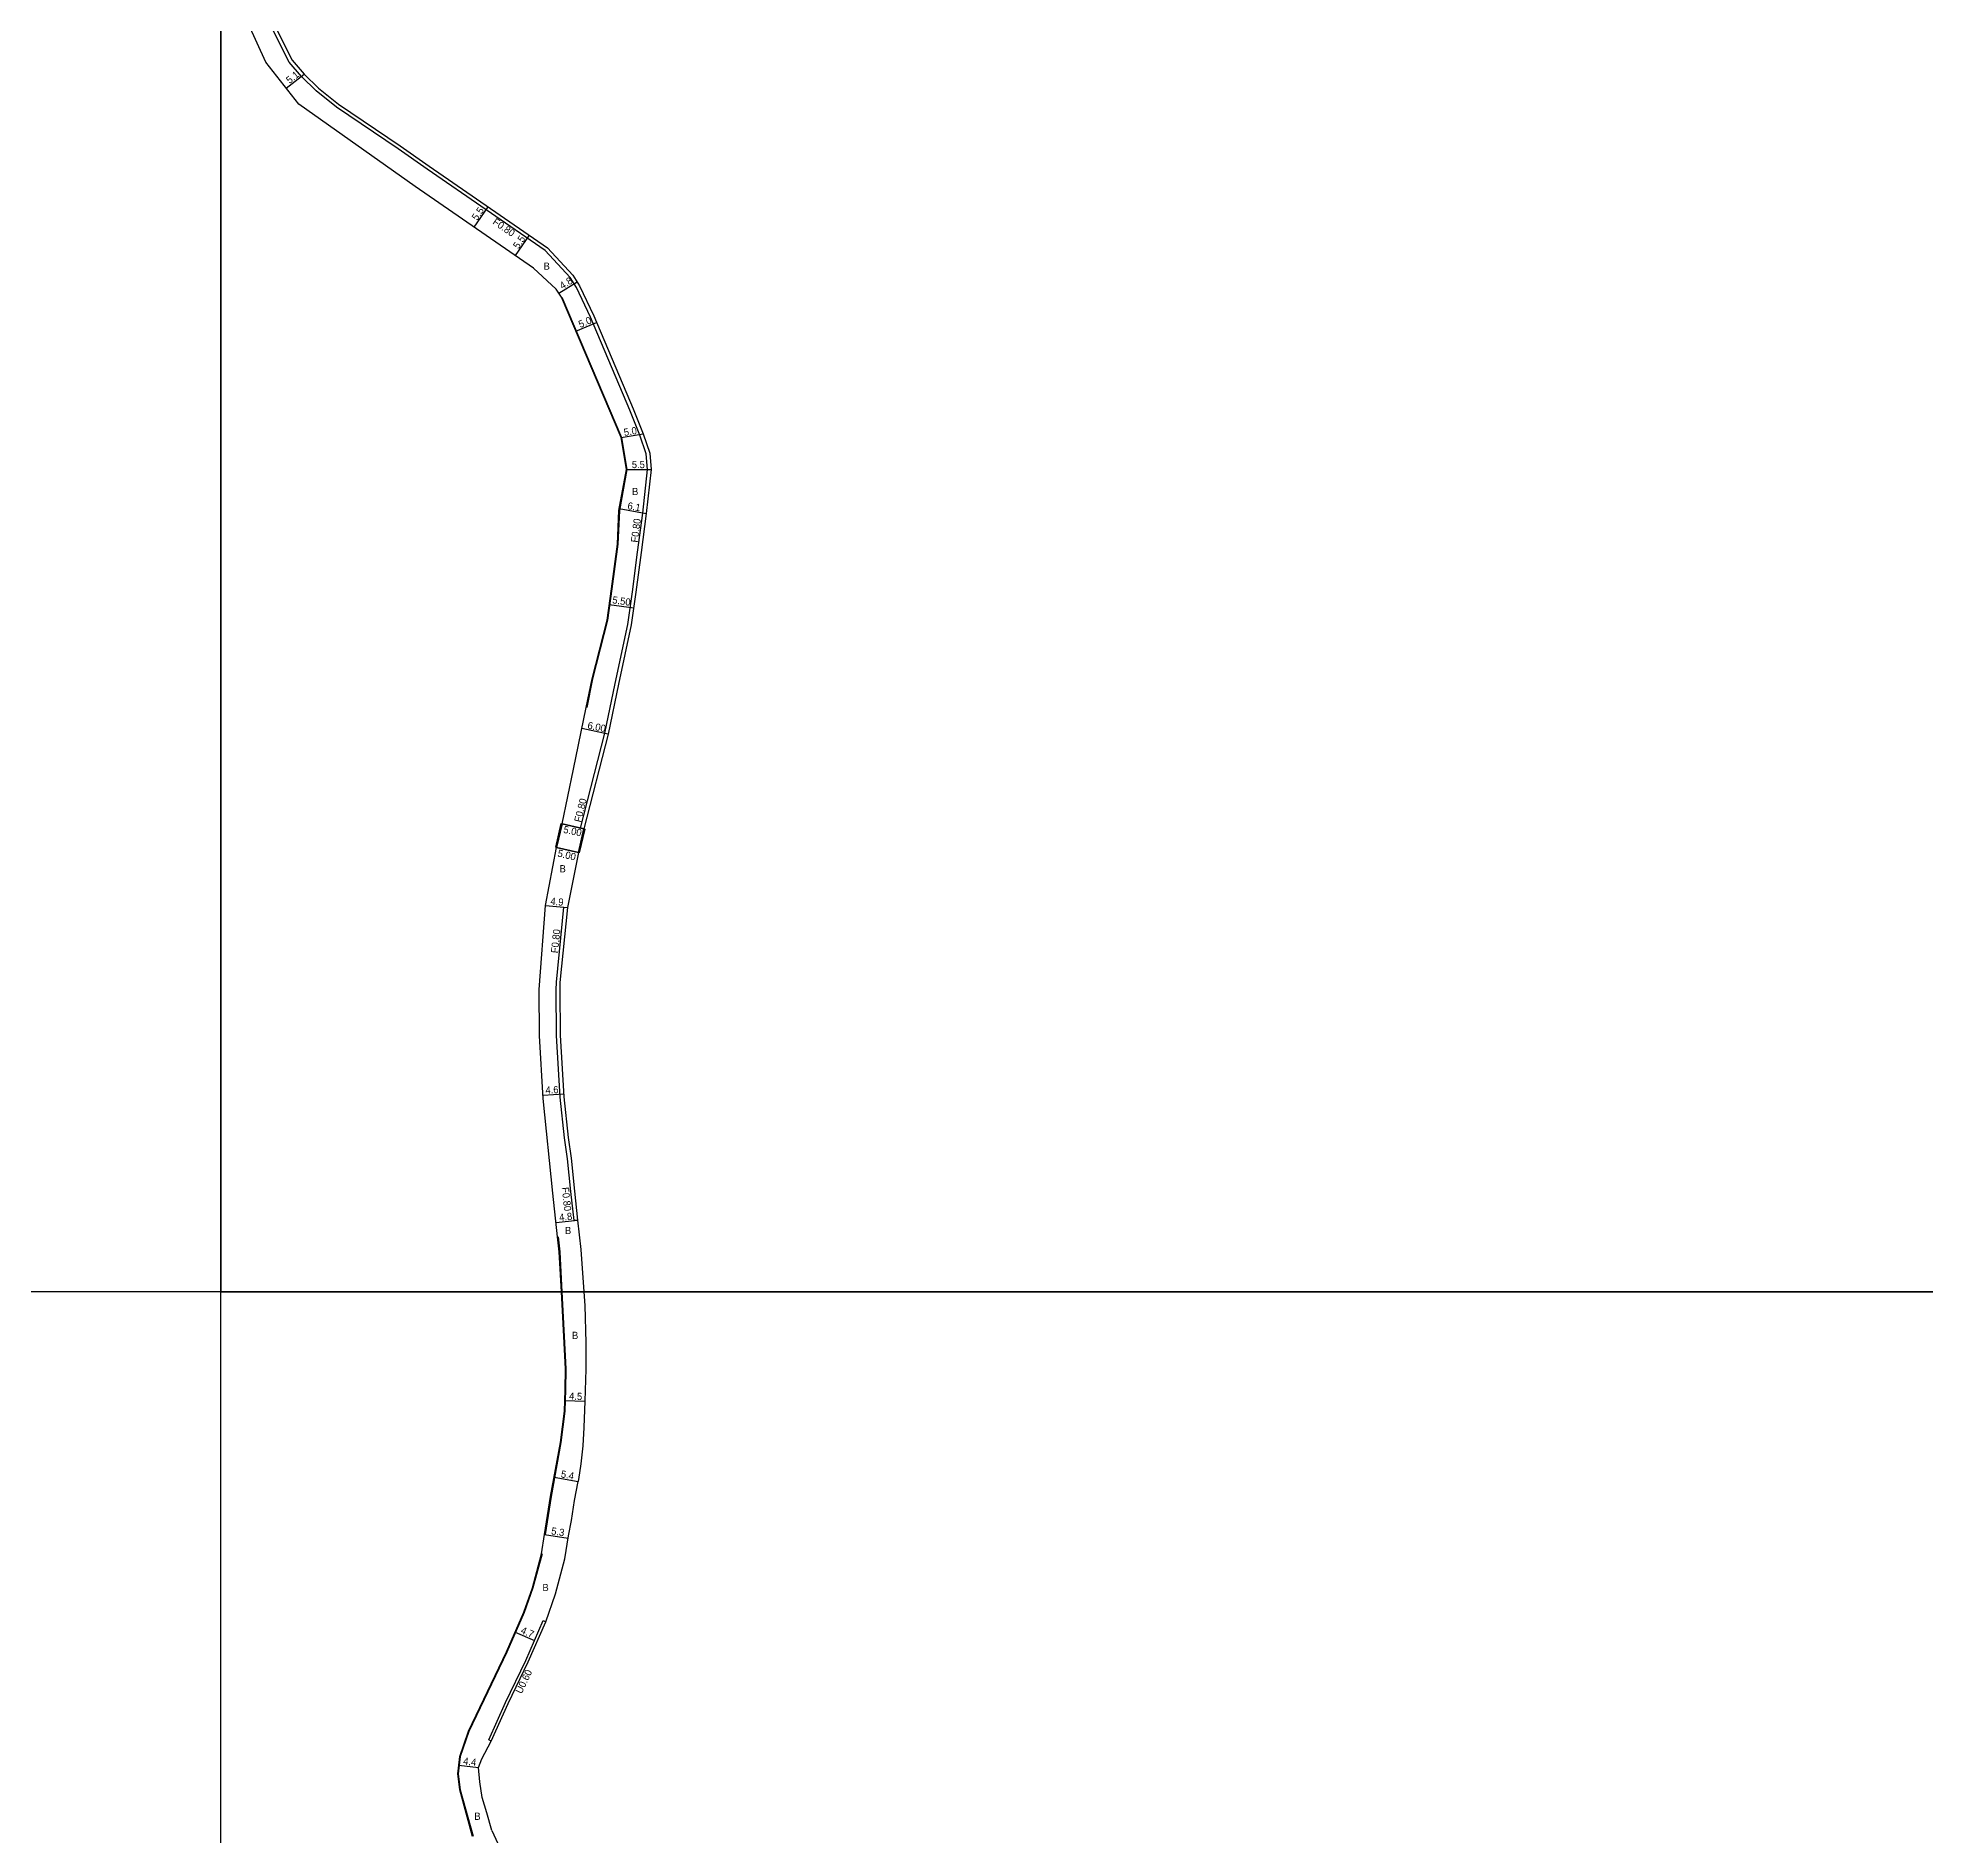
# Model space of a CAD drawing. Header units: metres. Extents: x -8000 to -4000, y -105000 to -102000.
# Drawn here: x -7240.7 to -6820.4, y -103321.2 to -102920.8 of the extents above; entities that cross this region are included whole.
import ezdxf

# ---------------------------------------------------------------- set-up
doc = ezdxf.new("R2010")
doc.units = ezdxf.units.M
doc.header["$LTSCALE"] = 2.5
for name, color, linetype in [('側溝・桝', 7, 'Continuous'), ('図郭', 7, 'Continuous'), ('幅員', 7, 'Continuous'), ('歩道・分離帯・安全施設', 7, 'Continuous'), ('舗装', 7, 'Continuous'), ('道路', 7, 'Continuous')]:
    doc.layers.add(name, color=color, linetype=linetype)
doc.styles.get("Standard").update_dxf_attribs({"font": ''})
doc.styles.get('Standard').set_extended_font_data('@MS PGothic')

msp = doc.modelspace()

# ---------------------------------------------------------------- linework, layer by layer
at = {"layer": '側溝・桝'}
for points in [[(-7119.17, -103096.95), (-7119.95, -103096.75), (-7114.53, -103075.63), (-7112.25, -103064.58), (-7109.42, -103051.41), (-7108.38, -103044.14), (-7107.21, -103035.35), (-7106.09, -103026.64), (-7105.01, -103016.96), (-7105.32, -103013.46), (-7106.7, -103009.29), (-7108.92, -103003.73), (-7117.73, -102983.04), (-7120.83, -102976.44), (-7122.25, -102974.18), (-7127.79, -102968.18), (-7154.08, -102950.07), (-7160.51, -102945.54), (-7174.26, -102936.26), (-7178.81, -102932.64), (-7182.01, -102929.5), (-7184.75, -102926.27), (-7188.57, -102918.81)], [(-7120.59, -103184.05), (-7121.38, -103184.14), (-7122.08, -103177.63), (-7122.83, -103170.37), (-7123.51, -103165.72), (-7124.44, -103156.66), (-7125.27, -103142.91), (-7125.36, -103132.76), (-7125.3, -103131.08), (-7123.61, -103114.35), (-7122.81, -103114.43)], [(-7139.83, -103299.99), (-7136.06, -103291.64), (-7131.57, -103282.33), (-7127.68, -103273.42)]]:
    msp.add_lwpolyline(points, dxfattribs=at)
at = {"layer": '図郭'}
for points in [[(-7200, -102600), (-7200, -103200), (-8000, -103200), (-8000, -102600)], [(-6400, -102600), (-6400, -103200), (-7200, -103200), (-7200, -102600)], [(-6400, -103200), (-6400, -103800), (-7200, -103800), (-7200, -103200)]]:
    msp.add_lwpolyline(points, close=True, dxfattribs=at)
at = {"layer": '幅員'}
for points in [[(-7185.44, -102932.09), (-7181.42, -102928.95)], [(-7143.58, -102963.01), (-7140.46, -102958.48)], [(-7134.39, -102969.34), (-7131.27, -102964.81)], [(-7124.76, -102977.7), (-7120.7, -102975.14)], [(-7120.97, -102986.17), (-7116.37, -102984.21)], [(-7110.88, -103009.83), (-7105.95, -103009.01)], [(-7109.7, -103016.93), (-7104.2, -103016.97)], [(-7111.3, -103025.64), (-7105.3, -103026.74)], [(-7113.53, -103046.99), (-7108.09, -103047.77)], [(-7113.76, -103075.83), (-7119.64, -103074.62)], [(-7119.17, -103096.95), (-7124.04, -103095.81)], [(-7125.27, -103101.07), (-7120.4, -103102.21)], [(-7127.69, -103113.99), (-7122.82, -103114.46)], [(-7128.27, -103156.21), (-7123.68, -103155.93)], [(-7125.36, -103184.57), (-7120.59, -103184.05)], [(-7123.44, -103224.18), (-7118.95, -103224.35)], [(-7125.81, -103241.27), (-7120.49, -103242.24)], [(-7127.92, -103254), (-7122.68, -103254.82)], [(-7134.46, -103275.71), (-7130.15, -103277.59)], [(-7147.01, -103305.34), (-7142.64, -103305.85)]]:
    msp.add_lwpolyline(points, dxfattribs=at)
at = {"layer": '歩道・分離帯・安全施設'}
for points in [[(-7124.09, -102978.57), (-7110.78, -103009.8), (-7109.6, -103016.93), (-7111.27, -103026.05), (-7111.62, -103033.59), (-7112.94, -103043.52), (-7113.94, -103050.51), (-7117.25, -103063.56), (-7118.56, -103069.92)], [(-7124.92, -103187.71), (-7124.56, -103191.07), (-7124.08, -103200)], [(-7124.08, -103200), (-7123.78, -103205.61), (-7123.18, -103217.12), (-7123.26, -103221.83), (-7123.43, -103226.54), (-7124.28, -103233.54), (-7126.49, -103245.53), (-7127.82, -103254.01)], [(-7128.5, -103258.34), (-7130.51, -103265.91), (-7132.44, -103271.34), (-7136.3, -103280.16), (-7144.81, -103297.82), (-7146.69, -103303.43), (-7147.13, -103307.27), (-7146.71, -103310.82), (-7143.86, -103321.16)]]:
    msp.add_lwpolyline(points, dxfattribs=at)
at = {"layer": '道路'}
for points in [[(-7124.19, -102978.61), (-7125.34, -102976.78), (-7130.38, -102972.1), (-7156.77, -102953.93), (-7182.66, -102935.66), (-7190, -102926.25), (-7200, -102904.26)], [(-7187.84, -102918.46), (-7184.08, -102925.83), (-7181.42, -102928.95), (-7178.28, -102932.04), (-7173.79, -102935.61), (-7160.05, -102944.88), (-7153.63, -102949.41), (-7127.26, -102967.57), (-7121.61, -102973.69), (-7120.13, -102976.05), (-7117, -102982.71), (-7108.18, -103003.42), (-7105.95, -103009.01), (-7104.53, -103013.3), (-7104.2, -103016.97), (-7105.3, -103026.74), (-7106.42, -103035.45), (-7107.59, -103044.25), (-7108.63, -103051.55), (-7111.47, -103064.75), (-7113.76, -103075.83), (-7119.17, -103096.95), (-7120.4, -103102.21)], [(-7118.66, -103069.9), (-7117.35, -103063.54), (-7114.03, -103050.49), (-7113.03, -103043.5), (-7111.72, -103033.58), (-7111.37, -103026.04), (-7109.7, -103016.93), (-7110.88, -103009.83), (-7124.19, -102978.61)], [(-7124.04, -103095.81), (-7121.51, -103083.67), (-7118.66, -103069.9)], [(-7125.02, -103187.72), (-7126.06, -103178.05), (-7128.23, -103156.97), (-7129.06, -103143.04), (-7129.16, -103132.71), (-7127.69, -103113.99), (-7125.27, -103101.07), (-7124.04, -103095.81)], [(-7120.4, -103102.21), (-7122.82, -103114.46), (-7124.5, -103131.14), (-7124.56, -103132.77), (-7124.47, -103142.88), (-7123.64, -103156.6), (-7122.71, -103165.62), (-7122.03, -103170.27), (-7121.29, -103177.55), (-7120.59, -103184.05), (-7119.89, -103190.56), (-7119.17, -103200)], [(-7124.18, -103200), (-7124.66, -103191.08), (-7125.02, -103187.72)], [(-7127.92, -103254), (-7126.59, -103245.52), (-7124.38, -103233.52), (-7123.53, -103226.54), (-7123.36, -103221.83), (-7123.28, -103217.12), (-7123.88, -103205.62), (-7124.18, -103200)], [(-7119.17, -103200), (-7118.94, -103203.03), (-7118.73, -103211.36), (-7118.78, -103217.19)], [(-7118.78, -103217.19), (-7118.86, -103221.95), (-7118.95, -103224.35), (-7119.17, -103230.2), (-7119.42, -103234.23), (-7119.86, -103238.25), (-7120.15, -103240.25), (-7120.49, -103242.24)], [(-7139.65, -103319.92), (-7140.8, -103315.92), (-7141.79, -103312.52), (-7142.33, -103309.07), (-7142.64, -103305.85), (-7141.86, -103303.9), (-7139.83, -103299.99), (-7140.37, -103299.74), (-7136.6, -103291.38), (-7132.11, -103282.08), (-7128.23, -103273.18), (-7127.68, -103273.42), (-7125.48, -103267.24), (-7123.4, -103259.41), (-7122.6, -103254.28), (-7121.96, -103250.89), (-7121.26, -103246.42), (-7120.49, -103242.24)], [(-7143.96, -103321.19), (-7146.81, -103310.84), (-7147.23, -103307.27), (-7146.79, -103303.41), (-7144.9, -103297.78), (-7136.39, -103280.11), (-7132.54, -103271.3), (-7130.6, -103265.88), (-7128.59, -103258.32), (-7127.92, -103254)], [(-7139.65, -103319.92), (-7136.49, -103326.8), (-7132.4, -103332.87), (-7132.81, -103333.16), (-7131.33, -103335.79), (-7130.73, -103336.75), (-7129.82, -103337.98)]]:
    msp.add_lwpolyline(points, dxfattribs=at)
for points in [[(-7125.27, -103101.07), (-7125.46, -103101.02), (-7124.24, -103095.77), (-7124.04, -103095.81)], [(-7124.04, -103095.81), (-7119.17, -103096.95), (-7120.4, -103102.21), (-7125.27, -103101.07)], [(-7119.17, -103096.95), (-7118.98, -103096.99), (-7120.21, -103102.25), (-7120.4, -103102.21)]]:
    msp.add_lwpolyline(points, close=True, dxfattribs=at)

# ---------------------------------------------------------------- texts
at = {"layer": '側溝・桝'}
for s, rotation, p in [('F0.80', 325.451, (-7139.64, -102962.18)), ('F0.80', 82.6867, (-7107.16, -103033.28)), ('F0.80', 75.6177, (-7119.84, -103095.58)), ('F0.80', 84.2397, (-7124.94, -103124.67)), ('F0.80', 276.131, (-7124.12, -103176.77)), ('U0.60', 64.2737, (-7133.05, -103289.59))]:
    msp.add_text(s, height=1.6, rotation=rotation, dxfattribs=at).set_placement(p)
at = {"layer": '幅員'}
for s, rotation, p in [('5.1', 37.9769, (-7184.7, -102931.16)), ('5.5', 55.451, (-7142.95, -102961.66)), ('5.5', 55.4506, (-7133.76, -102967.98)), ('4.8', 32.258, (-7123.97, -102976.9)), ('5.0', 23.0829, (-7119.96, -102985.46)), ('5.0', 9.4317, (-7110.16, -103009.49)), ('5.5', 359.5882, (-7108.52, -103016.63)), ('6.1', 349.6149, (-7109.57, -103025.74)), ('5.50', 351.8596, (-7112.93, -103046.72)), ('6.00', 348.3217, (-7118.48, -103074.6)), ('5.00', 348.1933, (-7123.85, -103097.8)), ('5.00', 346.8637, (-7125.15, -103103.07)), ('4.9', 354.4622, (-7126.69, -103113.8)), ('4.6', 3.4458, (-7127.69, -103155.92)), ('4.8', 6.131, (-7124.6, -103184.24)), ('4.5', 357.8479, (-7122.49, -103223.97)), ('5.4', 349.58, (-7124.39, -103241.27)), ('5.3', 351.0879, (-7126.53, -103253.96)), ('4.7', 336.404, (-7133.39, -103275.9)), ('4.4', 353.4271, (-7146.11, -103305.2))]:
    msp.add_text(s, height=1.6, rotation=rotation, dxfattribs=at).set_placement(p)
at = {"layer": '舗装'}
for p in [(-7128.16, -102972.48), (-7108.46, -103022.64), (-7124.6, -103106.61), (-7123.4, -103187.12), (-7121.82, -103210.48), (-7128.41, -103266.59), (-7143.56, -103317.52)]:
    msp.add_text('B', height=1.6, dxfattribs=at).set_placement(p)

doc.saveas('drawing.dxf')
